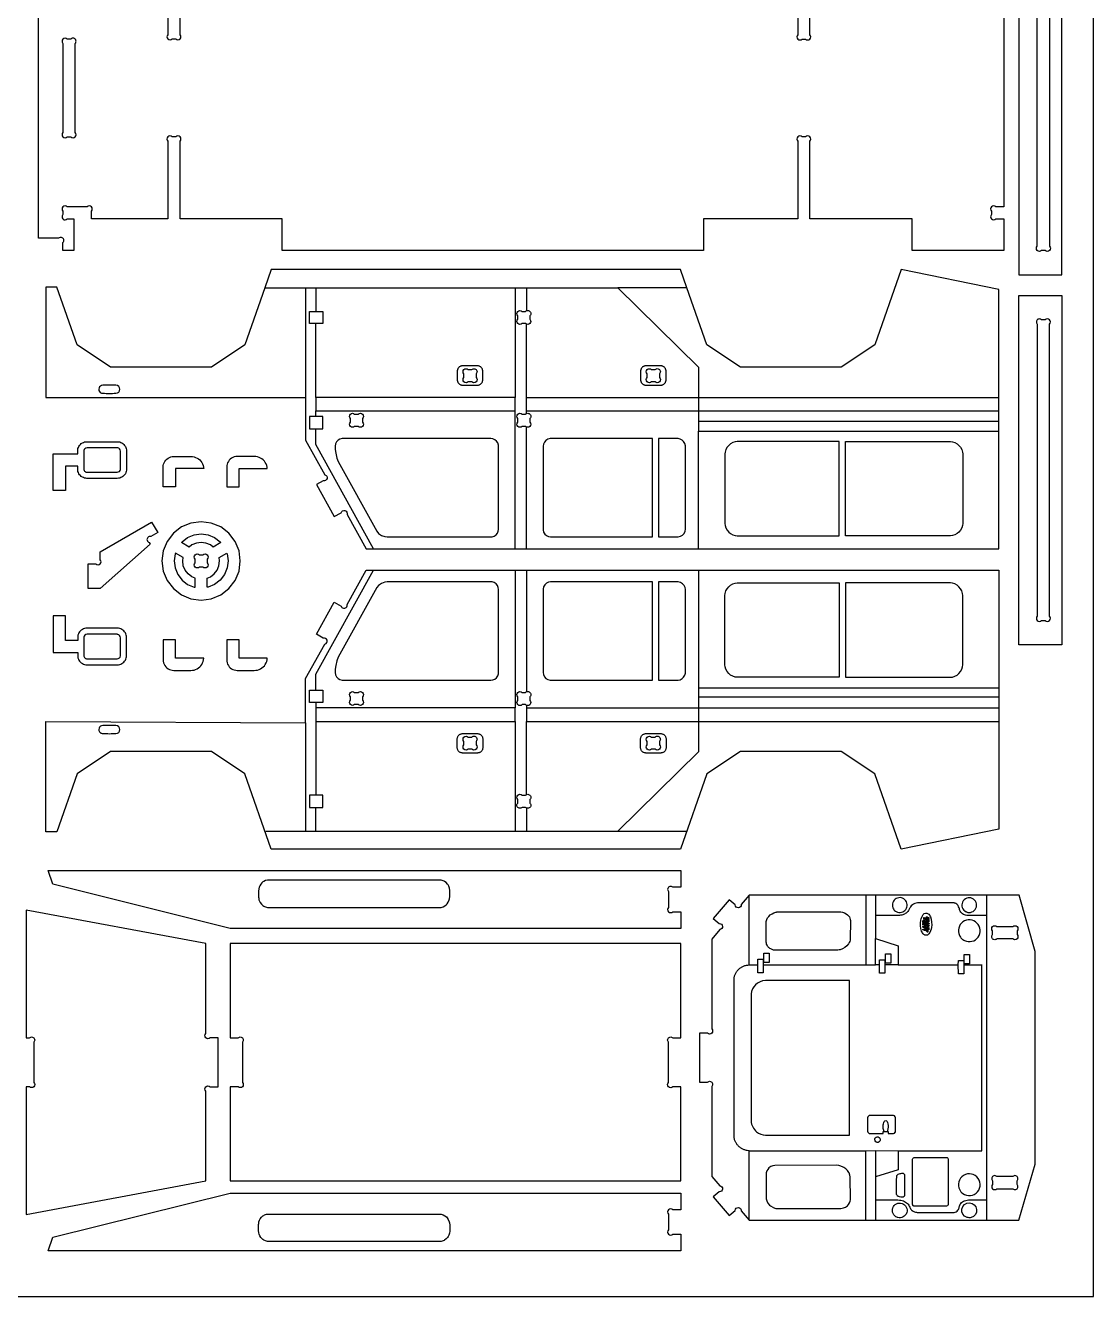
# Model space of a CAD drawing. Extents: x -258 to 642, y -134 to 832.
# Drawn here: x 118 to 642, y -134 to 489 of the extents above; entities that cross this region are included whole.
import ezdxf

# ---------------------------------------------------------------- set-up
doc = ezdxf.new("R2010")
doc.units = 0
doc.header["$MEASUREMENT"] = 0
doc.layers.get('0').update_dxf_attribs({"linetype": 'CONTINUOUS'})
doc.layers.add('ENGRAVING', color=1, linetype='CONTINUOUS')

msp = doc.modelspace()

# ---------------------------------------------------------------- linework, layer by layer
for points in [[(-257.7, -134.5), (642.3, -134.5), (642.3, 831.5), (-257.7, 831.5)], [(605.68, 366.69), (626.67, 366.68), (626.68, 538.18), (605.68, 538.18)], [(605.68, 185.19), (605.68, 356.68), (626.68, 356.68), (626.67, 185.18)], [(131.76, 260.91), (131.76, 278.89), (143.75, 278.89), (143.75, 280.32), (143.79, 280.91), (143.9, 281.5), (144.1, 282.07), (144.36, 282.6), (144.69, 283.1), (145.09, 283.55), (145.54, 283.95), (146.04, 284.28), (146.57, 284.54), (147.14, 284.74), (147.73, 284.85), (148.32, 284.89), (163.17, 284.89), (163.77, 284.85), (164.36, 284.74), (164.93, 284.54), (165.46, 284.28), (165.96, 283.95), (166.41, 283.55), (166.8, 283.1), (167.14, 282.6), (167.4, 282.07), (167.59, 281.5), (167.71, 280.91), (167.75, 280.32), (167.75, 271.48), (167.71, 270.88), (167.59, 270.3), (167.4, 269.73), (167.14, 269.19), (166.8, 268.7), (166.41, 268.25), (165.96, 267.85), (165.46, 267.52), (164.93, 267.25), (164.36, 267.06), (163.77, 266.95), (163.17, 266.91), (148.32, 266.91), (147.73, 266.95), (147.14, 267.06), (146.57, 267.25), (146.04, 267.52), (145.54, 267.85), (145.09, 268.25), (144.69, 268.7), (144.36, 269.19), (144.1, 269.73), (143.9, 270.3), (143.79, 270.88), (143.75, 271.48), (143.75, 272.91), (137.75, 272.91), (137.75, 260.91)], [(291.44, 239.9), (292.85, 238.92), (294.43, 238.32), (295.61, 238.17), (347.14, 238.21), (348.19, 238.54), (349.07, 239.14), (349.75, 239.96), (350.18, 240.96), (350.29, 241.88), (350.25, 283.26), (349.93, 284.3), (349.33, 285.19), (348.5, 285.87), (347.5, 286.29), (346.58, 286.41), (273.53, 286.39), (272.47, 286.11), (271.54, 285.56), (270.81, 284.77), (270.32, 283.79), (270.13, 282.69), (270.14, 281.02), (270.37, 279.2), (270.96, 276.85), (271.59, 275.18), (290.48, 240.96)], [(373.84, 238.84), (374.87, 238.35), (375.84, 238.17), (425.81, 238.17), (425.81, 286.41), (375.64, 286.39), (374.51, 286.1), (373.54, 285.51), (372.78, 284.67), (372.28, 283.65), (372.11, 282.68), (372.13, 241.7), (372.42, 240.57), (373.01, 239.6)], [(428.81, 238.17), (438.46, 238.19), (439.59, 238.48), (440.56, 239.07), (441.31, 239.9), (441.81, 240.93), (441.98, 241.9), (441.97, 282.88), (441.68, 284.01), (441.09, 284.98), (440.41, 285.63), (439.41, 286.17), (438.46, 286.39), (428.81, 286.41)], [(464.17, 239.77), (465.26, 239.18), (466.47, 238.8), (467.44, 238.68), (517.52, 238.67), (517.52, 284.96), (467.44, 284.96), (466.47, 284.83), (465.26, 284.46), (464.17, 283.87), (463.22, 283.08), (462.43, 282.13), (461.84, 281.04), (461.47, 279.83), (461.34, 278.86), (461.34, 244.77), (461.47, 243.8), (461.84, 242.6), (462.43, 241.5), (463.22, 240.55)], [(572.03, 238.68), (520.52, 238.67), (520.52, 284.96), (572.03, 284.96), (573, 284.83), (574.2, 284.46), (575.3, 283.87), (576.25, 283.08), (577.03, 282.13), (577.63, 281.04), (578, 279.83), (578.12, 278.86), (578.12, 244.77), (578, 243.8), (577.63, 242.6), (577.03, 241.5), (576.25, 240.55), (575.3, 239.77), (574.2, 239.18), (573, 238.8)], [(185.76, 262.68), (185.76, 271.66), (185.7, 272.41), (185.75, 273.15), (185.91, 273.88), (186.16, 274.58), (186.52, 275.24), (186.97, 275.84), (187.49, 276.37), (188.09, 276.82), (188.74, 277.17), (189.44, 277.44), (190.17, 277.6), (190.91, 277.65), (199.25, 277.65), (200.05, 277.6), (200.84, 277.45), (201.61, 277.2), (202.33, 276.86), (203.01, 276.43), (203.63, 275.92), (204.18, 275.34), (204.66, 274.69), (205.05, 273.98), (205.35, 273.24), (205.55, 272.46), (205.65, 271.66), (191.75, 271.66), (191.75, 262.68)], [(216.93, 262.68), (222.92, 262.68), (222.92, 271.66), (236.82, 271.66), (236.72, 272.46), (236.52, 273.24), (236.22, 273.98), (235.83, 274.69), (235.36, 275.34), (234.8, 275.92), (234.18, 276.43), (233.51, 276.86), (232.78, 277.2), (232.01, 277.45), (231.23, 277.6), (230.42, 277.65), (222.09, 277.65), (221.34, 277.6), (220.61, 277.44), (219.91, 277.17), (219.26, 276.82), (218.66, 276.37), (218.14, 275.84), (217.69, 275.24), (217.34, 274.58), (217.08, 273.88), (216.92, 273.15), (216.87, 272.41), (216.93, 271.66)], [(194.73, 209.73), (199.36, 207.81), (204.34, 207.15), (209.32, 207.81), (213.96, 209.73), (217.94, 212.79), (221, 216.77), (222.92, 221.41), (223.57, 226.38), (222.92, 231.36), (221, 236), (217.94, 239.98), (213.96, 243.04), (209.32, 244.96), (204.34, 245.62), (199.36, 244.96), (194.73, 243.04), (190.74, 239.98), (187.69, 236), (185.77, 231.36), (185.11, 226.38), (185.77, 221.41), (187.69, 216.77), (190.74, 212.79)], [(194.7, 235.4), (194.97, 235.75), (197.72, 237.86), (200.91, 239.18), (204.34, 239.63), (207.77, 239.18), (210.97, 237.86), (213.71, 235.75), (213.98, 235.4), (210.19, 233.22), (208.87, 234.23), (206.69, 235.13), (204.34, 235.44), (202, 235.13), (199.81, 234.23), (198.49, 233.22)], [(194.97, 217.02), (197.72, 214.91), (200.91, 213.59), (201.35, 213.53), (201.35, 217.9), (199.81, 218.54), (197.94, 219.98), (196.5, 221.86), (195.59, 224.04), (195.28, 226.38), (195.5, 228.03), (191.71, 230.22), (191.54, 229.81), (191.09, 226.38), (191.54, 222.96), (192.87, 219.76)], [(207.33, 213.53), (207.33, 217.9), (208.87, 218.54), (210.75, 219.98), (212.19, 221.86), (213.09, 224.04), (213.4, 226.38), (213.18, 228.03), (216.97, 230.22), (217.14, 229.81), (217.59, 226.38), (217.14, 222.96), (215.82, 219.76), (213.71, 217.02), (210.97, 214.91), (207.77, 213.59)], [(271.54, 168.73), (272.47, 168.17), (273.53, 167.9), (346.58, 167.88), (347.5, 167.99), (348.5, 168.42), (349.33, 169.1), (349.93, 169.98), (350.25, 171.03), (350.29, 212.4), (350.18, 213.33), (349.75, 214.32), (349.07, 215.15), (348.19, 215.75), (347.14, 216.07), (295.61, 216.11), (294.43, 215.96), (292.85, 215.36), (291.44, 214.39), (290.48, 213.32), (271.59, 179.1), (270.96, 177.44), (270.37, 175.08), (270.14, 173.26), (270.13, 171.59), (270.32, 170.49), (270.81, 169.52)], [(373.54, 168.77), (374.51, 168.19), (375.64, 167.9), (425.81, 167.88), (425.81, 216.11), (375.84, 216.11), (374.87, 215.94), (373.84, 215.44), (373.01, 214.68), (372.42, 213.71), (372.13, 212.59), (372.11, 171.6), (372.28, 170.64), (372.78, 169.61)], [(428.81, 167.88), (438.46, 167.9), (439.41, 168.12), (440.41, 168.66), (441.09, 169.31), (441.68, 170.28), (441.97, 171.4), (441.98, 212.39), (441.81, 213.35), (441.31, 214.38), (440.56, 215.22), (439.59, 215.8), (438.46, 216.09), (428.81, 216.11)], [(464.17, 170.42), (463.22, 171.2), (462.43, 172.15), (461.84, 173.25), (461.47, 174.45), (461.34, 175.42), (461.34, 209.51), (461.47, 210.48), (461.84, 211.69), (462.43, 212.78), (463.22, 213.73), (464.17, 214.51), (465.26, 215.11), (466.47, 215.48), (467.44, 215.6), (517.52, 215.61), (517.52, 169.32), (467.44, 169.33), (466.47, 169.45), (465.26, 169.82)], [(520.52, 169.32), (572.03, 169.33), (573, 169.45), (574.2, 169.82), (575.3, 170.42), (576.25, 171.2), (577.03, 172.15), (577.63, 173.25), (578, 174.45), (578.12, 175.42), (578.12, 209.51), (578, 210.48), (577.63, 211.69), (577.03, 212.78), (576.25, 213.73), (575.3, 214.51), (574.2, 215.11), (573, 215.48), (572.03, 215.6), (520.52, 215.61)], [(131.76, 181.41), (143.75, 181.41), (143.75, 179.98), (143.79, 179.38), (143.9, 178.8), (144.1, 178.23), (144.36, 177.69), (144.69, 177.2), (145.09, 176.75), (145.54, 176.35), (146.04, 176.02), (146.57, 175.75), (147.14, 175.56), (147.73, 175.45), (148.32, 175.41), (163.17, 175.41), (163.77, 175.45), (164.36, 175.56), (164.93, 175.75), (165.46, 176.02), (165.96, 176.35), (166.41, 176.75), (166.8, 177.2), (167.14, 177.69), (167.4, 178.23), (167.59, 178.8), (167.71, 179.38), (167.75, 179.98), (167.75, 188.82), (167.71, 189.41), (167.59, 190), (167.4, 190.57), (167.14, 191.1), (166.8, 191.6), (166.41, 192.05), (165.96, 192.45), (165.46, 192.78), (164.93, 193.04), (164.36, 193.24), (163.77, 193.35), (163.17, 193.39), (148.32, 193.39), (147.73, 193.35), (147.14, 193.24), (146.57, 193.04), (146.04, 192.78), (145.54, 192.45), (145.09, 192.05), (144.69, 191.6), (144.36, 191.1), (144.1, 190.57), (143.9, 190), (143.79, 189.41), (143.75, 188.82), (143.75, 187.39), (137.75, 187.39), (137.75, 199.39), (131.76, 199.39)], [(187.49, 173.96), (188.09, 173.51), (188.74, 173.15), (189.44, 172.89), (190.17, 172.73), (190.91, 172.68), (199.25, 172.68), (200.05, 172.73), (200.84, 172.88), (201.61, 173.13), (202.33, 173.47), (203.01, 173.9), (203.63, 174.41), (204.18, 174.99), (204.66, 175.64), (205.05, 176.34), (205.35, 177.09), (205.55, 177.87), (205.65, 178.66), (191.75, 178.66), (191.75, 187.65), (185.76, 187.65), (185.76, 178.66), (185.7, 177.92), (185.75, 177.17), (185.91, 176.44), (186.16, 175.74), (186.52, 175.09), (186.97, 174.49)], [(218.66, 173.96), (219.26, 173.51), (219.91, 173.15), (220.61, 172.89), (221.34, 172.73), (222.09, 172.68), (230.42, 172.68), (231.23, 172.73), (232.01, 172.88), (232.78, 173.13), (233.51, 173.47), (234.18, 173.9), (234.8, 174.41), (235.36, 174.99), (235.83, 175.64), (236.22, 176.34), (236.52, 177.09), (236.72, 177.87), (236.82, 178.66), (222.92, 178.66), (222.92, 187.65), (216.93, 187.65), (216.93, 178.66), (216.87, 177.92), (216.92, 177.17), (217.08, 176.44), (217.34, 175.74), (217.69, 175.09), (218.14, 174.49)], [(234.66, 57.31), (235.06, 57.04), (235.49, 56.81), (236.4, 56.5), (236.89, 56.41), (321.72, 56.39), (322.21, 56.45), (322.69, 56.56), (323.14, 56.71), (324, 57.17), (324.74, 57.78), (325.08, 58.15), (325.64, 58.98), (326.12, 60.16), (326.24, 60.68), (326.34, 61.76), (326.33, 64.73), (326.19, 65.79), (325.86, 66.78), (325.51, 67.45), (325.23, 67.87), (324.57, 68.59), (323.79, 69.17), (323.58, 69.29), (322.69, 69.65), (322.21, 69.76), (321.47, 69.82), (236.89, 69.79), (235.94, 69.58), (235.06, 69.17), (234.66, 68.9), (234.11, 68.42), (233.63, 67.87), (233.1, 67.01), (232.81, 66.3), (232.61, 65.53), (232.51, 64.45), (232.52, 61.49), (232.57, 60.94), (232.73, 60.16), (232.99, 59.43), (233.35, 58.76), (233.94, 57.96)], [(234.66, -106.54), (234.11, -106.06), (233.63, -105.51), (233.1, -104.65), (232.81, -103.94), (232.61, -103.17), (232.51, -102.09), (232.52, -99.13), (232.57, -98.58), (232.73, -97.8), (232.99, -97.07), (233.35, -96.4), (233.94, -95.6), (234.66, -94.95), (235.06, -94.68), (235.49, -94.45), (236.4, -94.14), (236.89, -94.06), (321.72, -94.03), (322.21, -94.09), (322.69, -94.2), (323.14, -94.35), (324, -94.81), (324.74, -95.42), (325.08, -95.79), (325.64, -96.62), (326.12, -97.8), (326.24, -98.32), (326.34, -99.4), (326.33, -102.37), (326.19, -103.43), (325.86, -104.42), (325.51, -105.09), (325.23, -105.51), (324.57, -106.23), (323.79, -106.81), (323.58, -106.93), (322.69, -107.29), (322.21, -107.4), (321.47, -107.46), (236.89, -107.43), (235.94, -107.22), (235.06, -106.81)]]:
    msp.add_lwpolyline(points, close=True)
for points in [[(598.18, 516.72), (598.18, 400.14), (594.3, 400.14, 1), (592.18, 398.02), (592.18, 396.26, 1), (594.3, 394.14), (598.18, 394.14), (598.18, 378.69), (553.22, 378.69), (553.22, 394.14), (503.11, 394.14), (503.11, 432.31, 1), (500.99, 434.43), (499.23, 434.43, 1), (497.11, 432.31), (497.11, 394.14), (450.94, 394.14), (450.94, 378.69), (244.1, 378.69), (244.1, 394.14), (193.97, 394.14), (193.97, 432.31, 1), (191.85, 434.43), (190.1, 434.43, 1), (187.98, 432.31), (187.98, 394.14), (150.49, 394.14), (150.49, 398.02, 1), (148.37, 400.14), (138.65, 400.14, 1), (136.52, 398.02), (136.52, 396.26, 1), (138.65, 394.14), (141.82, 394.14), (141.82, 378.69), (136.52, 378.69), (136.52, 382.56, 1), (134.4, 384.69), (124.52, 384.69), (124.52, 532.18)], [(187.98, 522.72), (188, 484.56, 1), (190.12, 482.44), (191.87, 482.44, 1), (193.99, 484.56), (193.97, 522.72)], [(497.14, 522.72), (497.15, 484.55, 1), (499.28, 482.43), (500.99, 482.43, 1), (503.11, 484.55), (503.09, 522.72)]]:
    msp.add_lwpolyline(points, format="xyb")
for points in [[(614.66, 380.81), (614.66, 524.06, -1), (616.79, 526.18), (618.54, 526.18, -1), (620.66, 524.05), (620.66, 380.81, -1), (618.54, 378.69), (616.78, 378.69, -1)], [(142.53, 436.55), (142.53, 480.31, 1), (140.4, 482.43), (138.65, 482.43, 1), (136.53, 480.31), (136.53, 436.55, 1), (138.65, 434.43), (140.4, 434.43, 1)], [(128.15, 306.59), (255.62, 306.59), (255.62, 285.6), (265.09, 268.65, -1), (264.27, 265.76), (260.88, 263.87), (269.66, 248.15), (273.05, 250.04, -1), (275.94, 249.22), (285.33, 232.39), (288.91, 232.39), (358.42, 232.39), (364.05, 232.39), (448.35, 232.39), (595.85, 232.39), (595.85, 290.1), (595.85, 294.77), (595.85, 299.97), (595.85, 306.59), (595.85, 359.54), (547.88, 369.32), (534.94, 332.36), (518.46, 321.44), (469.04, 321.44), (452.57, 332.36), (442.74, 360.41), (439.62, 369.32), (238.77, 369.32), (235.65, 360.41), (225.82, 332.36), (209.35, 321.44), (159.93, 321.44), (143.45, 332.36), (133.5, 360.76), (128.15, 360.76)], [(361.82, 348.8), (363.57, 348.8, -1), (365.7, 346.68), (365.7, 344.92, -1), (363.57, 342.8), (361.82, 342.8, -1), (359.7, 344.92), (359.7, 346.68, -1)], [(620.66, 199.31), (620.66, 342.55, 1), (618.54, 344.68), (616.79, 344.68, 1), (614.66, 342.56), (614.66, 199.31, 1), (616.78, 197.19), (618.54, 197.19, 1)], [(339.28, 318.15), (339.28, 316.4, -1), (337.16, 314.28), (335.42, 314.28, -1), (333.3, 316.4), (333.3, 318.15, -1), (335.42, 320.27), (337.16, 320.27, -1)], [(423.25, 316.4), (423.25, 318.15, -1), (425.37, 320.27), (427.12, 320.27, -1), (429.25, 318.15), (429.25, 316.4, -1), (427.12, 314.28), (425.37, 314.28, -1)], [(283.56, 296.25), (283.56, 294.51, -1), (281.44, 292.39), (279.68, 292.39, -1), (277.56, 294.51), (277.56, 296.25, -1), (279.68, 298.37), (281.44, 298.37, -1)], [(361.82, 298.4), (363.57, 298.4, -1), (365.7, 296.28), (365.7, 294.52, -1), (363.57, 292.4), (361.82, 292.4, -1), (359.7, 294.52), (359.7, 296.28, -1)], [(148.83, 212.89), (148.83, 224.89), (152.71, 224.89, 1), (154.83, 227.01), (154.83, 230.89), (180.03, 245.46), (183.02, 240.27), (179.63, 238.31, 1), (178.83, 235.46), (179.26, 234.67), (154.83, 212.89)], [(207.33, 227.26), (207.33, 225.51, -1), (205.21, 223.39), (203.47, 223.39, -1), (201.35, 225.51), (201.35, 227.26, -1), (203.47, 229.38), (205.21, 229.38, -1)], [(128.15, 93.53), (128.15, 147.69), (255.62, 146.89), (255.62, 168.68), (265.09, 185.63, 1), (264.27, 188.52), (260.88, 190.41), (269.66, 206.13), (273.05, 204.24, 1), (275.94, 205.06), (285.33, 221.89), (288.91, 221.89), (595.85, 221.89), (595.85, 164.18), (595.85, 159.51), (595.85, 154.31), (595.85, 147.69), (595.85, 94.74), (547.88, 84.96), (534.94, 121.93), (518.46, 132.85), (469.04, 132.85), (452.57, 121.93), (439.62, 84.96), (238.77, 84.96), (225.82, 121.93), (209.35, 132.85), (159.93, 132.85), (143.45, 121.93), (133.5, 93.53)], [(277.56, 158.03), (277.56, 159.77, -1), (279.68, 161.89), (281.44, 161.89, -1), (283.56, 159.77), (283.56, 158.03, -1), (281.44, 155.91), (279.68, 155.91, -1)], [(361.82, 161.88), (363.57, 161.88, -1), (365.7, 159.76), (365.7, 158, -1), (363.57, 155.88), (361.82, 155.88, -1), (359.7, 158), (359.7, 159.76, -1)], [(333.3, 136.14), (333.3, 137.88, -1), (335.42, 140), (337.16, 140, -1), (339.28, 137.88), (339.28, 136.14, -1), (337.16, 134.01), (335.42, 134.01, -1)], [(423.25, 136.14), (423.25, 137.88, -1), (425.37, 140), (427.12, 140, -1), (429.25, 137.88), (429.25, 136.14, -1), (427.12, 134.01), (425.37, 134.01, -1)], [(361.82, 111.48), (363.57, 111.48, -1), (365.7, 109.36), (365.7, 107.6, -1), (363.57, 105.48), (361.82, 105.48, -1), (359.7, 107.6), (359.7, 109.36, -1)], [(131.62, 67.76), (129.19, 74.46), (439.71, 74.46), (439.71, 66.3), (435.84, 66.3, 1), (433.71, 64.18), (433.71, 56.42, 1), (435.84, 54.3), (439.71, 54.3), (439.71, 46.14), (218.59, 46.14)], [(463.44, -94.74), (466.39, -92.22, -1), (469.38, -92.46), (473.3, -97.05), (530.57, -97.05), (535.22, -97.05), (589.74, -97.05), (605.64, -97.05), (613.57, -69.51), (613.57, 34.8), (605.8, 62.44), (589.74, 62.44), (535.22, 62.44), (530.56, 62.44), (473.3, 62.44), (469.38, 57.85, -1), (466.39, 57.61), (463.44, 60.13), (455.64, 51.01), (458.59, 48.49, -1), (458.83, 45.5), (454.91, 40.91), (454.91, -3.18, -1), (452.79, -5.31), (448.91, -5.31), (448.91, -29.31), (452.79, -29.31, -1), (454.91, -31.43), (454.91, -75.52), (458.83, -80.11, -1), (458.59, -83.1), (455.64, -85.62)], [(118.5, -94.22), (206.59, -77.78), (206.59, -33.69, -1), (208.71, -31.57), (212.67, -31.57), (212.67, -7.57), (208.71, -7.57, -1), (206.59, -5.45), (206.59, 38.64), (118.5, 55.08), (118.5, -7.57), (120.1, -7.57, -1), (122.22, -9.69), (122.22, -29.45, -1), (120.1, -31.57), (118.5, -31.57)], [(604.74, 44.87), (604.74, 43.11, -1), (602.62, 40.99), (594.86, 40.99, -1), (592.74, 43.11), (592.74, 44.87, -1), (594.86, 46.99), (602.62, 46.99, -1)], [(218.59, -77.78), (439.71, -77.78), (439.71, -31.57), (435.84, -31.57, -1), (433.71, -29.45), (433.71, -9.69, -1), (435.84, -7.57), (439.71, -7.57), (439.71, 38.64), (218.59, 38.64), (218.59, -7.57), (222.47, -7.57, -1), (224.59, -9.69), (224.59, -29.45, -1), (222.47, -31.57), (218.59, -31.57)], [(604.74, -79.48), (604.74, -77.72, 1), (602.62, -75.6), (594.87, -75.6, 1), (592.74, -77.72), (592.74, -79.48, 1), (594.87, -81.6), (602.62, -81.6, 1)], [(129.19, -112.1), (131.62, -105.4), (218.59, -83.78), (439.71, -83.78), (439.71, -91.94), (435.84, -91.94, 1), (433.71, -94.06), (433.71, -101.82, 1), (435.84, -103.94), (439.71, -103.94), (439.71, -112.1)]]:
    msp.add_lwpolyline(points, format="xyb", close=True)
msp.add_lwpolyline([(408.83, 93.87), (408.67, 93.71)])
at = {"layer": 'ENGRAVING'}
for points in [[(235.65, 360.41), (255.62, 360.41), (255.62, 306.59)], [(255.62, 360.41), (260.59, 360.41), (260.59, 348.8), (264.06, 348.8), (264.06, 342.8), (260.59, 342.8), (257.48, 342.8), (257.48, 348.8), (260.59, 348.8)], [(260.59, 360.41), (358.42, 360.41), (358.42, 306.59), (260.59, 306.59), (260.59, 342.8)], [(358.42, 360.41), (364.05, 360.41), (408.83, 360.41)], [(364.05, 360.41), (364.05, 349.12)], [(442.74, 360.41), (408.83, 360.41), (448.35, 321.52), (448.35, 306.59), (448.35, 299.97), (595.85, 299.97)], [(364.05, 306.59), (364.05, 342.48)], [(260.59, 306.59), (260.59, 299.97), (358.42, 299.97)], [(358.42, 232.39), (358.42, 299.97), (358.42, 306.59)], [(364.05, 299.95), (364.05, 306.59), (448.35, 306.59), (595.85, 306.59)], [(260.59, 297.27), (257.48, 297.27), (257.48, 291.23), (260.59, 291.23), (264.06, 291.23), (264.06, 297.27), (260.59, 297.27), (260.59, 299.97)], [(364.05, 298.72), (364.05, 299.95), (448.35, 299.97), (448.35, 294.77), (448.35, 290.1), (595.85, 290.1)], [(595.85, 294.77), (448.35, 294.77)], [(288.91, 232.39), (260.59, 283.45), (260.59, 291.23)], [(364.05, 232.39), (364.05, 292.08)], [(448.35, 232.39), (448.35, 290.1)], [(260.59, 157.01), (257.48, 157.01), (257.48, 163.05), (260.59, 163.05), (260.59, 170.84), (288.91, 221.89)], [(358.42, 221.85), (358.42, 154.31)], [(364.05, 221.85), (364.05, 162.2)], [(448.35, 221.85), (448.35, 164.18), (448.35, 159.51), (448.35, 154.31), (448.35, 147.69), (448.35, 132.76), (408.83, 93.87)], [(260.59, 163.05), (264.06, 163.05), (264.06, 157.01), (260.59, 157.01), (260.59, 154.31)], [(448.35, 164.18), (595.85, 164.18)], [(595.85, 159.51), (448.35, 159.51)], [(364.05, 155.56), (364.05, 154.33), (448.35, 154.31), (595.85, 154.31)], [(364.05, 154.33), (364.05, 147.69)], [(255.62, 146.89), (255.62, 93.87), (260.59, 93.87), (260.59, 105.48)], [(260.59, 147.69), (260.59, 111.48), (257.48, 111.48), (257.48, 105.48), (260.59, 105.48), (264.06, 105.48), (264.06, 111.48), (260.59, 111.48)], [(358.42, 147.69), (358.42, 93.93)], [(364.04, 111.8), (364.05, 147.69), (448.35, 147.69), (595.85, 147.69)], [(364.05, 105.16), (364.05, 93.87), (408.83, 93.87), (442.61, 93.87)], [(236.03, 93.87), (255.62, 93.87)], [(260.59, 93.87), (364.05, 93.87)], [(473.3, 28.21), (473.3, 62.44)], [(530.56, 62.44), (530.56, 28.21), (530.56, 28.16)], [(535.22, 62.44), (535.22, 52.4), (535.22, 41.12), (546.35, 37.6), (546.35, 28.21), (539.92, 28.21), (539.92, 24.11), (537.3, 24.11), (537.3, 28.21), (537.3, 30.67), (539.92, 30.67), (539.92, 28.21)], [(589.74, 52.4), (589.74, -87.06), (589.74, -97.05)], [(480.23, 28.21), (480.23, 24.39), (477.61, 24.39), (477.61, 28.21), (477.61, 30.95), (480.23, 30.95), (480.23, 28.21), (530.56, 28.21), (535.22, 28.21), (535.22, 41.12)], [(473.3, -62.92), (473.19, -62.92), (472.26, -62.83), (471.9, -62.76), (471.55, -62.68), (471.2, -62.58), (470.86, -62.47), (470.53, -62.34), (470.2, -62.2), (469.89, -62.04), (469.58, -61.86), (469.28, -61.68), (468.99, -61.48), (468.71, -61.26), (468.44, -61.04), (468.18, -60.8), (467.93, -60.55), (467.7, -60.29), (467.47, -60.02), (467.26, -59.74), (467.06, -59.45), (466.87, -59.15), (466.7, -58.84), (466.54, -58.53), (466.4, -58.2), (466.27, -57.87), (466.16, -57.53), (466.07, -57.19), (465.99, -56.83), (465.92, -56.48), (465.88, -56.12), (465.85, -55.75), (465.85, 21.04), (465.88, 21.4), (465.92, 21.77), (465.99, 22.12), (466.07, 22.47), (466.16, 22.82), (466.27, 23.16), (466.4, 23.49), (466.54, 23.81), (466.7, 24.13), (466.87, 24.44), (467.06, 24.74), (467.26, 25.03), (467.47, 25.31), (467.7, 25.58), (467.93, 25.84), (468.18, 26.09), (468.44, 26.33), (468.71, 26.55), (468.99, 26.76), (469.28, 26.96), (469.58, 27.15), (469.89, 27.32), (470.2, 27.48), (470.53, 27.63), (470.86, 27.76), (471.2, 27.87), (471.55, 27.97), (471.9, 28.05), (472.26, 28.11), (472.62, 28.16), (473.19, 28.21), (473.3, 28.21), (477.61, 28.21)], [(537.35, 28.21), (537.3, 28.21), (535.22, 28.21)], [(546.35, 28.21), (575.92, 28.21), (575.94, 30.37), (578.56, 30.37), (578.56, 23.82), (575.94, 23.82), (575.92, 28.21)], [(546.35, -62.92), (587.47, -62.92), (587.47, 28.21)], [(578.56, 28.21), (587.47, 28.21), (587.56, 28.21)], [(473.3, -97.05), (473.3, -62.92), (530.57, -62.92), (535.22, -62.91), (535.22, -75.78), (535.22, -87.06), (535.22, -97.05)], [(530.57, -97.05), (530.57, -62.92)], [(535.22, -62.91), (546.35, -62.92), (546.35, -72.26), (535.22, -75.78)]]:
    msp.add_lwpolyline(points, dxfattribs=at)
for points in [[(331.19, 313.06), (331.41, 312.93), (331.64, 312.82), (331.88, 312.73), (332.13, 312.66), (332.39, 312.62), (332.52, 312.61), (332.66, 312.61), (339.92, 312.61), (340.06, 312.61), (340.19, 312.62), (340.45, 312.66), (340.7, 312.73), (340.94, 312.82), (341.17, 312.93), (341.39, 313.06), (341.59, 313.21), (341.77, 313.38), (341.94, 313.56), (342.09, 313.77), (342.23, 313.98), (342.34, 314.21), (342.42, 314.45), (342.49, 314.7), (342.53, 314.96), (342.54, 315.09), (342.53, 319.78), (342.49, 320.04), (342.42, 320.29), (342.34, 320.53), (342.23, 320.76), (342.09, 320.98), (341.94, 321.18), (341.77, 321.36), (341.59, 321.53), (341.39, 321.68), (341.17, 321.81), (340.94, 321.92), (340.7, 322.01), (340.45, 322.08), (340.19, 322.12), (340.06, 322.13), (339.92, 322.13), (332.66, 322.13), (332.52, 322.13), (332.39, 322.12), (332.13, 322.08), (331.88, 322.01), (331.64, 321.92), (331.41, 321.81), (331.19, 321.68), (330.99, 321.53), (330.8, 321.36), (330.64, 321.18), (330.49, 320.98), (330.35, 320.76), (330.24, 320.53), (330.16, 320.29), (330.09, 320.04), (330.05, 319.78), (330.05, 314.96), (330.09, 314.7), (330.16, 314.45), (330.24, 314.21), (330.35, 313.98), (330.49, 313.77), (330.64, 313.56), (330.8, 313.38), (330.99, 313.21)], [(420.95, 313.21), (421.15, 313.06), (421.37, 312.93), (421.59, 312.82), (421.84, 312.73), (422.09, 312.66), (422.35, 312.62), (422.48, 312.61), (422.61, 312.61), (429.88, 312.61), (430.01, 312.61), (430.15, 312.62), (430.41, 312.66), (430.66, 312.73), (430.9, 312.82), (431.13, 312.93), (431.34, 313.06), (431.55, 313.21), (431.73, 313.38), (431.9, 313.56), (432.05, 313.77), (432.18, 313.98), (432.29, 314.21), (432.38, 314.45), (432.45, 314.7), (432.49, 314.96), (432.49, 319.78), (432.45, 320.04), (432.38, 320.29), (432.29, 320.53), (432.18, 320.76), (432.05, 320.98), (431.9, 321.18), (431.73, 321.36), (431.55, 321.53), (431.34, 321.68), (431.13, 321.81), (430.9, 321.92), (430.66, 322.01), (430.41, 322.08), (430.15, 322.12), (430.01, 322.13), (429.88, 322.13), (422.61, 322.13), (422.48, 322.13), (422.35, 322.12), (422.09, 322.08), (421.84, 322.01), (421.59, 321.92), (421.37, 321.81), (421.15, 321.68), (420.95, 321.53), (420.76, 321.36), (420.59, 321.18), (420.44, 320.98), (420.31, 320.76), (420.2, 320.53), (420.11, 320.29), (420.05, 320.04), (420.01, 319.78), (420.01, 314.96), (420.05, 314.7), (420.11, 314.45), (420.2, 314.21), (420.31, 313.98), (420.44, 313.77), (420.59, 313.56), (420.76, 313.38)], [(260.59, 147.69), (358.42, 147.69), (358.42, 154.31), (260.59, 154.31)], [(331.19, 132.6), (330.99, 132.75), (330.8, 132.92), (330.64, 133.11), (330.49, 133.31), (330.35, 133.52), (330.24, 133.75), (330.16, 133.99), (330.09, 134.25), (330.05, 134.51), (330.05, 139.32), (330.09, 139.58), (330.16, 139.83), (330.24, 140.07), (330.35, 140.3), (330.49, 140.52), (330.64, 140.72), (330.8, 140.91), (330.99, 141.07), (331.19, 141.23), (331.41, 141.36), (331.64, 141.47), (331.88, 141.55), (332.13, 141.62), (332.39, 141.66), (332.52, 141.67), (332.66, 141.67), (339.92, 141.67), (340.06, 141.67), (340.19, 141.66), (340.45, 141.62), (340.7, 141.55), (340.94, 141.47), (341.17, 141.36), (341.39, 141.23), (341.59, 141.07), (341.77, 140.91), (341.94, 140.72), (342.09, 140.52), (342.23, 140.3), (342.34, 140.07), (342.42, 139.83), (342.49, 139.58), (342.53, 139.32), (342.54, 139.19), (342.53, 134.51), (342.49, 134.25), (342.42, 133.99), (342.34, 133.75), (342.23, 133.52), (342.09, 133.31), (341.94, 133.11), (341.77, 132.92), (341.59, 132.75), (341.39, 132.6), (341.17, 132.47), (340.94, 132.36), (340.7, 132.27), (340.45, 132.21), (340.19, 132.17), (340.06, 132.16), (339.92, 132.15), (332.66, 132.15), (332.52, 132.16), (332.39, 132.17), (332.13, 132.21), (331.88, 132.27), (331.64, 132.36), (331.41, 132.47)], [(421.15, 132.6), (420.95, 132.75), (420.76, 132.92), (420.59, 133.11), (420.44, 133.31), (420.31, 133.52), (420.2, 133.75), (420.11, 133.99), (420.05, 134.25), (420.01, 134.51), (420.01, 139.32), (420.05, 139.58), (420.11, 139.83), (420.2, 140.07), (420.31, 140.3), (420.44, 140.52), (420.59, 140.72), (420.76, 140.91), (420.95, 141.07), (421.15, 141.23), (421.37, 141.36), (421.59, 141.47), (421.84, 141.55), (422.09, 141.62), (422.35, 141.66), (422.48, 141.67), (422.61, 141.67), (429.88, 141.67), (430.01, 141.67), (430.15, 141.66), (430.41, 141.62), (430.66, 141.55), (430.9, 141.47), (431.13, 141.36), (431.34, 141.23), (431.55, 141.07), (431.73, 140.91), (431.9, 140.72), (432.05, 140.52), (432.18, 140.3), (432.29, 140.07), (432.38, 139.83), (432.45, 139.58), (432.49, 139.32), (432.49, 134.51), (432.45, 134.25), (432.38, 133.99), (432.29, 133.75), (432.18, 133.52), (432.05, 133.31), (431.9, 133.11), (431.73, 132.92), (431.55, 132.75), (431.34, 132.6), (431.13, 132.47), (430.9, 132.36), (430.66, 132.27), (430.41, 132.21), (430.15, 132.17), (430.01, 132.16), (429.88, 132.15), (422.61, 132.15), (422.48, 132.16), (422.35, 132.17), (422.09, 132.21), (421.84, 132.27), (421.59, 132.36), (421.37, 132.47)], [(560.08, 49.92), (560.08, 50.67), (560.42, 50.55), (560.42, 50.2), (560.61, 50.14), (560.61, 50.45), (560.95, 50.33), (560.95, 50.02), (561.17, 49.94), (561.17, 50.29), (561.51, 50.17), (561.51, 49.42)], [(558.44, 45.8), (559.53, 45.42), (559.53, 45.73), (559.87, 45.61), (559.87, 44.9), (558.44, 45.4)], [(480.42, 33.96), (483.03, 33.96), (483.03, 29.39), (480.42, 29.39)], [(542.73, 29.11), (540.11, 29.11), (540.11, 33.68), (542.73, 33.68)], [(581.36, 28.81), (578.74, 28.81), (578.74, 33.38), (581.36, 33.38)], [(484.84, -90.67), (485.09, -90.79), (486.41, -91.23), (486.97, -91.33), (517.7, -91.32), (518.33, -91.27), (519.51, -91.01), (520.57, -90.56), (521.46, -89.95), (522.02, -89.38), (522.57, -88.51), (522.84, -87.77), (522.96, -86.98), (522.88, -75.69), (522.75, -74.87), (522.36, -73.83), (522.22, -73.59), (521.56, -72.65), (520.7, -71.83), (519.68, -71.14), (519.4, -70.99), (518.22, -70.49), (517.26, -70.25), (516.26, -70.11), (485.9, -70.13), (484.89, -70.33), (483.97, -70.71), (482.99, -71.39), (482.36, -72.08), (481.91, -72.88), (481.64, -73.77), (481.61, -74.01), (481.55, -86.05), (481.61, -86.54), (481.87, -87.5), (482.46, -88.62), (483.31, -89.6), (483.71, -89.95)]]:
    msp.add_lwpolyline(points, close=True, dxfattribs=at)
for points in [[(154.84, 309.09, 0.086443), (155.4, 308.76, 0.08001), (156.09, 308.63, 0.006309), (159.31, 308.59, 0.006302), (162.52, 308.63, 0.406849), (164.45, 310.61, 0.406848), (162.52, 312.59, 0.006303), (159.31, 312.63, 0.006309), (156.09, 312.59, 0.309603), (154.24, 311.25, 0.316438)], [(147.37, 270.24, 0.087809), (147.8, 270.01, 0.067963), (148.42, 269.91), (163.08, 269.91, 0.166336), (164.21, 270.34, 0.189175), (164.73, 271.28, 0.016364), (164.74, 271.38, 0.008181), (164.75, 271.58), (164.75, 280.22, 0.166336), (164.32, 281.35, 0.189175), (163.38, 281.87, 0.016364), (163.28, 281.88, 0.008181), (163.08, 281.89), (148.42, 281.89, 0.166336), (147.29, 281.46, 0.189175), (146.77, 280.52, 0.043026), (146.73, 279.71, -0.010275), (146.75, 278.89, -0.004091), (146.72, 275.24, 0.012272), (146.75, 271.58, 0.100321), (146.94, 270.77, 0.121499)], [(147.37, 178.74, 0.087809), (147.8, 178.51, 0.067963), (148.42, 178.41), (163.08, 178.41, 0.166336), (164.21, 178.84, 0.189175), (164.73, 179.78, 0.016364), (164.74, 179.88, 0.008181), (164.75, 180.08), (164.75, 188.72, 0.166336), (164.32, 189.85, 0.189175), (163.38, 190.37, 0.016364), (163.28, 190.38, 0.008181), (163.08, 190.39), (148.42, 190.39, 0.166336), (147.29, 189.96, 0.189175), (146.77, 189.02, 0.016364), (146.76, 188.92, 0.008181), (146.75, 188.72), (146.75, 180.08, 0.100321), (146.94, 179.27, 0.121499)], [(154.84, 142.15, 0.0865), (155.4, 141.82, 0.080049), (156.09, 141.69, 0.006309), (159.31, 141.65, 0.006303), (162.52, 141.69, 0.406848), (164.45, 143.67, 0.406849), (162.52, 145.65, 0.006302), (159.31, 145.69, 0.006309), (156.09, 145.65, 0.309598), (154.24, 144.31, 0.316339)], [(545.46, 54.36, 0.87639), (549.71, 60.2, 0.876461), (544.08, 55.67, 0.065836), (544.68, 54.92, 0.065877)], [(579.86, 54.2, 0.987827), (582.76, 60.82, 0.987899), (579.7, 54.28, 0.006087), (579.78, 54.24, 0.006124)], [(483.16, 36.52, -0.119093), (482.05, 37.87, -0.105581), (481.58, 39.78), (481.55, 48.66, -0.174818), (482.89, 51.99, -0.152207), (486.41, 54.09, -0.016014), (486.73, 54.16, -0.021515), (486.97, 54.19), (516.26, 54.19, -0.00712), (517.92, 54.22, -0.035033), (518.25, 54.2, -0.137177), (521.55, 52.77, -0.185826), (522.89, 50.44, -0.016418), (522.93, 50.09, -0.012305), (522.96, 49.63), (522.88, 40.97, -0.125514), (522.07, 38.63, -0.187851), (517.9, 35.68, -0.01778), (516.86, 35.46, -0.031825), (516.26, 35.4), (485.9, 35.41, -0.076786), (484.57, 35.73, -0.065419)], [(559.02, 43.17, -0.1356), (557.91, 44.77, -0.130728), (557.5, 50.08, -0.110706), (558.73, 52.96, -0.414294), (561.05, 53.33, -0.145935), (562.19, 51.86, -0.131544), (562.75, 46.58, -0.118711), (561.43, 43.4, -0.26626), (559.96, 42.74, -0.081365), (559.5, 42.87, -0.067835)], [(558.44, 49.24, -0.06776), (558.52, 49.84, -0.32401), (558.83, 50.08, -0.201858), (559.55, 49.82, -0.198979), (559.87, 49.12, -0.013215), (559.87, 48.93, 0.004405), (559.87, 48.74)], [(558.95, 50.58), (558.95, 51.54, 0.056832), (559.1, 51.51, -0.17198), (559.24, 51.45, -0.137101), (559.36, 51.23, 0.022712), (559.65, 50.29, -0.106433), (559.51, 50.44, -0.038432), (559.24, 50.92), (559.24, 50.49)], [(560.38, 51.26), (560.72, 51.14, 0.320296), (560.56, 51.37, 0.480496)], [(578.97, 40.15, 0.844805), (585.07, 48.74, 0.844746), (576.48, 42.64, 0.08416), (577.51, 41.18, 0.084125)], [(559.87, 47.03), (559.87, 46.61), (559.69, 46.64), (559.69, 46.37), (559.87, 46.27), (559.87, 45.85), (558.44, 46.71, -0.195193), (558.41, 46.96, 0.064345), (558.44, 47.21)], [(559.87, 47.3), (558.44, 47.81), (558.44, 48.2, -0.006249), (559.01, 48.22, -0.012249), (559.3, 48.22, -0.017021), (558.93, 48.31, -0.01236), (558.44, 48.47), (558.44, 48.87), (559.87, 48.36), (559.87, 47.97, -0.003319), (559.25, 47.94, -0.010292), (559.04, 47.94, -0.020337), (559.4, 47.85, -0.014852), (559.87, 47.7)], [(558.8, 49.53), (559.53, 49.26, 0.330112), (559.02, 49.68, 0.344991)], [(558.88, 46.79, -0.006348), (559.07, 46.7, -0.003646), (559.39, 46.53), (559.39, 46.7, -0.050894), (559.14, 46.77, 0.161701)], [(560.08, 48.48), (560.08, 48.91, -0.007723), (560.61, 48.81, -0.010143), (561.01, 48.72, -0.010481), (560.64, 48.91, -0.006972), (560.08, 49.21), (560.08, 49.65), (561.51, 48.74, -0.191025), (561.54, 48.53, 0.063), (561.51, 48.33)], [(560.33, 47.27, -0.246826), (560.13, 47.91, -0.377289), (560.5, 48.2, -0.272558), (561.5, 47.54, -0.551673), (561.12, 46.93, -0.104338), (560.71, 47.01, -0.094125)], [(560.24, 45.52, -0.106226), (560.39, 45.38, -0.037798), (560.66, 44.88), (560.66, 45.32), (560.94, 45.23), (560.94, 44.27, 0.05605), (560.8, 44.3, -0.169571), (560.66, 44.36, -0.135193), (560.54, 44.58, 0.0224)], [(560.38, 46.25), (560.72, 46.12, 0.308264), (560.56, 46.36, 0.486891)], [(560.95, 47.37, 0.200898), (561.13, 47.41, 0.399218), (561.15, 47.5, 0.15159), (560.9, 47.71, 0.121674), (560.52, 47.78, 0.653285), (560.46, 47.62, 0.143473)], [(522.59, -55.31), (522.59, 20.6), (481.24, 20.6, 0.176954), (476.39, 18.48, 0.188124), (474.27, 13.96), (474.26, -48.31, 0.221524), (476.92, -53.64, 0.154276), (481.24, -55.3)], [(535.85, -58.83, -0.975511), (536.6, -56.17, -0.975267), (535.99, -58.86, -0.012521), (535.92, -58.85, -0.012397)], [(553.64, -89.77, -0.074571), (553.56, -89.61, -0.049262), (553.51, -89.35), (553.51, -67.03, -0.186297), (553.74, -66.52, -0.185441), (554.26, -66.29), (570.15, -66.29, -0.159427), (570.65, -66.48, -0.18647), (570.88, -66.88), (570.88, -89.5, -0.186722), (570.65, -89.9, -0.159359), (570.15, -90.1), (554.26, -90.1, -0.109656), (553.89, -90, -0.123094)], [(546.36, -85.21, 0.054201), (546.94, -85.39, 0.033878), (548.45, -85.59, 0.195538), (549.36, -85.29, 0.211786), (549.74, -84.5), (549.74, -75.23, 0.439935), (548.48, -74.14, 0.017159), (546.73, -74.41, 0.16641), (545.87, -74.89, 0.175768), (545.53, -75.76, 0.00637), (545.41, -81.94, 0.007552), (545.43, -83.95, 0.154839), (545.67, -84.66, 0.129581)], [(577.33, -83.22, 0.941921), (585.64, -76.53, 0.941694), (576.59, -82.18, 0.030028), (576.93, -82.72, 0.029908)], [(545.94, -95.61, -0.987771), (548.32, -88.81, -0.987707), (546.11, -95.66, -0.006185), (546.02, -95.64, -0.006152)], [(580.2, -95.66, -0.870756), (581.36, -88.54, -0.870956), (582.18, -95.71, -0.068972), (581.18, -95.83, -0.069086)]]:
    msp.add_lwpolyline(points, format="xyb", close=True, dxfattribs=at)
for points in [[(589.74, 62.44), (589.74, 52.4, -0.003178), (580.66, 52.45, -0.117898), (578.45, 53.01, -0.159124), (576.9, 54.6, -0.041333), (576.29, 56.14, 0.055481), (575.77, 57.37, 0.200169), (574.32, 58.5, 0.038595), (573.83, 58.59, 0.025024), (573.04, 58.64), (556.48, 58.64, 0.096377), (553.95, 58.04, 0.197598), (552.14, 56.12, -0.051037), (551.52, 54.9, -0.120451), (549.89, 53.35, -0.072763), (548.18, 52.68, -0.055956), (545.82, 52.4, -0.002489), (540.52, 52.39, 0.00083), (535.22, 52.4)], [(561, 51.07, 0.278803), (561.09, 50.99, -0.024883), (561.51, 50.86), (561.51, 50.46), (560.08, 50.96, -0.02391), (560.1, 51.51, -0.49263), (560.56, 51.8, -0.106902), (560.74, 51.68, -0.081386), (560.92, 51.44), (561.51, 51.53), (561.51, 51.09, -0.001334), (561, 51.07, -0.007657), (560.92, 51.07)], [(558.88, 46.79, 0.003302), (558.83, 46.81, 0.004133), (558.79, 46.83)], [(560.97, 46.04, 0.086604), (561.23, 45.92, -0.020846), (561.51, 45.84), (561.51, 45.43), (560.08, 45.94, -0.025187), (560.11, 46.49, -0.489456), (560.56, 46.77, -0.107733), (560.75, 46.65, -0.082436), (560.92, 46.41), (561.51, 46.5), (561.51, 46.06, -0.001518), (561, 46.04, -0.008717), (560.92, 46.04)], [(539.58, -53.51), (540.95, -53.51), (541.43, -53.51), (541.42, -54.52, 0.009295), (544.04, -54.47, 0.26442), (544.96, -53.9, 0.062336), (545.05, -53.65, 0.055996), (545.1, -53.36, 0.006187), (545.14, -50.06, 0.006187), (545.1, -46.77, 0.250493), (544.58, -45.86, 0.144271), (543.7, -45.61, -0.005431), (536.52, -45.6, 0.01086), (532.66, -45.63, 0.397941), (531.43, -46.86, 0.012515), (531.43, -53.38, 0.410788), (532.66, -54.56, -0.003099), (539.1, -54.52), (539.1, -53.51), (539.58, -53.51, -0.103445), (539.04, -51.49, -0.091588), (539.35, -49.16, -0.11388), (539.88, -48.28, -0.401118), (540.67, -48.25, -0.144245), (541.18, -49.05, -0.108007), (541.37, -52.16, -0.036367), (541.2, -52.88, -0.040449), (540.95, -53.51)], [(535.22, -87.06, -0.001529), (546.3, -87.1, -0.090991), (549.03, -87.61, -0.101657), (550.95, -88.85, -0.113471), (552.06, -90.58, 0.112739), (553.01, -92.06, 0.115703), (554.47, -92.94, 0.030652), (555.32, -93.17, 0.028535), (556.26, -93.3), (571.88, -93.3, 0.020515), (573.92, -93.22, 0.231974), (575.72, -92.16, 0.093879), (576.41, -90.51, -0.098344), (577.12, -88.86, -0.169666), (579.03, -87.45, -0.072653), (581.54, -87.06, -0.002974), (585.64, -87.05, 0.000991), (589.74, -87.06)]]:
    msp.add_lwpolyline(points, format="xyb", dxfattribs=at)

doc.saveas('drawing.dxf')
